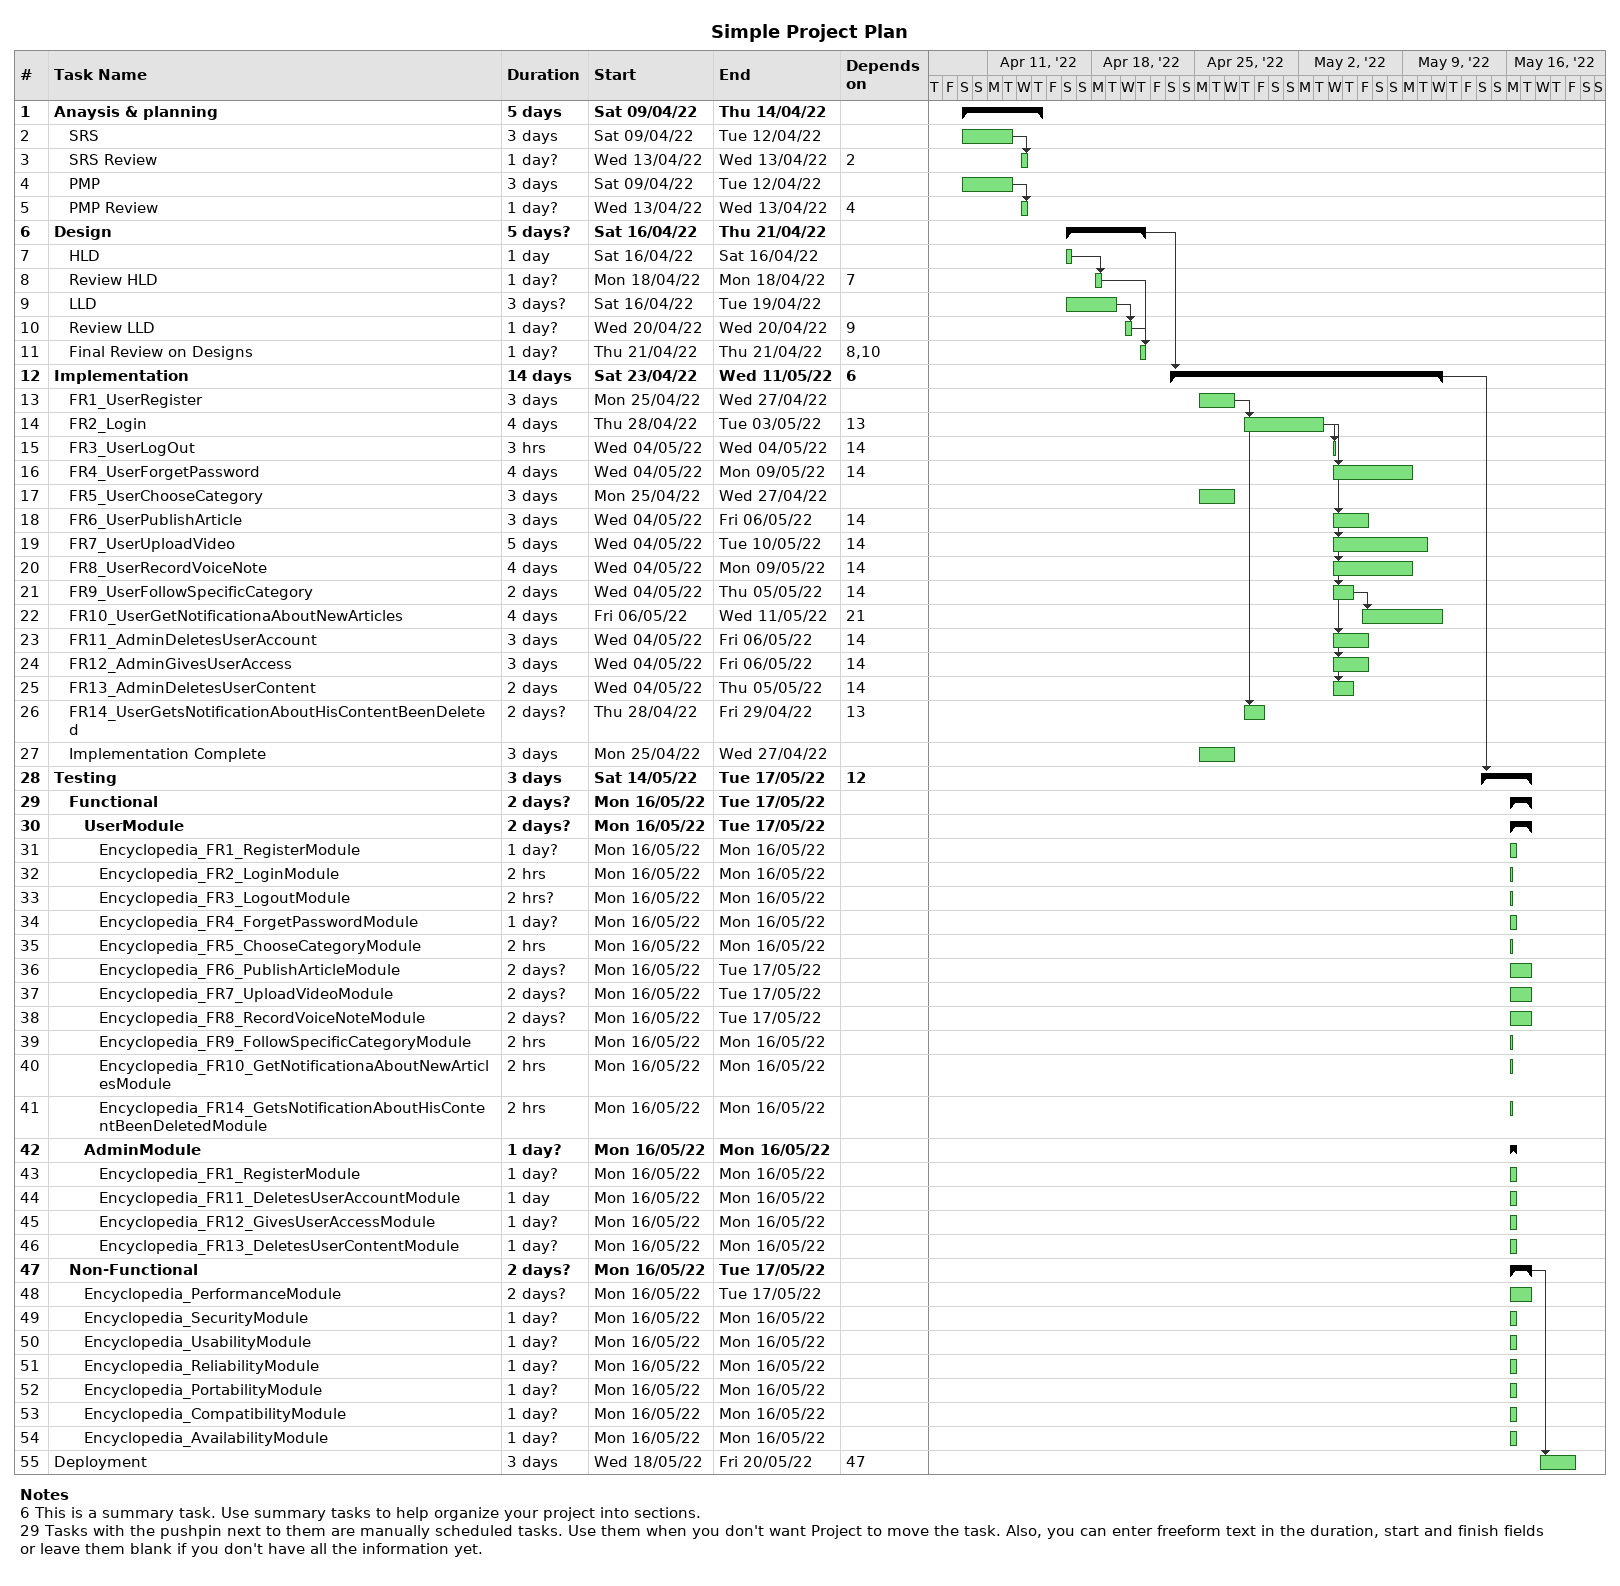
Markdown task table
Simple Project Plan

| ID | Level | Task | Duration | Start | Finish | Predecessors |
|---|---|---|---|---|---|---|
| 1 | 1 | **Anaysis & planning** | 5d | 2022-04-09 | 2022-04-14 |  |
| 2 | 2 | SRS | 3d | 2022-04-09 | 2022-04-12 |  |
| 3 | 2 | SRS Review | 1d? | 2022-04-13 | 2022-04-13 | 2 |
| 4 | 2 | PMP | 3d | 2022-04-09 | 2022-04-12 |  |
| 5 | 2 | PMP Review | 1d? | 2022-04-13 | 2022-04-13 | 4 |
| 6 | 1 | **Design** | 5d? | 2022-04-16 | 2022-04-21 |  |
| 7 | 2 | HLD | 1d | 2022-04-16 | 2022-04-16 |  |
| 8 | 2 | Review HLD | 1d? | 2022-04-18 | 2022-04-18 | 7 |
| 9 | 2 | LLD | 3d? | 2022-04-16 | 2022-04-19 |  |
| 10 | 2 | Review LLD | 1d? | 2022-04-20 | 2022-04-20 | 9 |
| 11 | 2 | Final Review on Designs | 1d? | 2022-04-21 | 2022-04-21 | 8, 10 |
| 12 | 1 | **Implementation** | 14d | 2022-04-23 | 2022-05-11 | 6 |
| 13 | 2 | FR1_UserRegister | 3d | 2022-04-25 | 2022-04-27 |  |
| 14 | 2 | FR2_Login | 4d | 2022-04-28 | 2022-05-03 | 13 |
| 15 | 2 | FR3_UserLogOut | 3h | 2022-05-04 | 2022-05-04 | 14 |
| 16 | 2 | FR4_UserForgetPassword | 4d | 2022-05-04 | 2022-05-09 | 14 |
| 17 | 2 | FR5_UserChooseCategory | 3d | 2022-04-25 | 2022-04-27 |  |
| 18 | 2 | FR6_UserPublishArticle | 3d | 2022-05-04 | 2022-05-06 | 14 |
| 19 | 2 | FR7_UserUploadVideo | 5d | 2022-05-04 | 2022-05-10 | 14 |
| 20 | 2 | FR8_UserRecordVoiceNote | 4d | 2022-05-04 | 2022-05-09 | 14 |
| 21 | 2 | FR9_UserFollowSpecificCategory | 2d | 2022-05-04 | 2022-05-05 | 14 |
| 22 | 2 | FR10_UserGetNotificationaAboutNewArticles | 4d | 2022-05-06 | 2022-05-11 | 21 |
| 23 | 2 | FR11_AdminDeletesUserAccount | 3d | 2022-05-04 | 2022-05-06 | 14 |
| 24 | 2 | FR12_AdminGivesUserAccess | 3d | 2022-05-04 | 2022-05-06 | 14 |
| 25 | 2 | FR13_AdminDeletesUserContent | 2d | 2022-05-04 | 2022-05-05 | 14 |
| 26 | 2 | FR14_UserGetsNotificationAboutHisContentBeenDeleted | 2d? | 2022-04-28 | 2022-04-29 | 13 |
| 27 | 2 | Implementation Complete | 3d | 2022-04-25 | 2022-04-27 |  |
| 28 | 1 | **Testing** | 3d | 2022-05-14 | 2022-05-17 | 12 |
| 29 | 2 | **Functional** | 2d? | 2022-05-16 | 2022-05-17 |  |
| 30 | 3 | **UserModule** | 2d? | 2022-05-16 | 2022-05-17 |  |
| 31 | 4 | Encyclopedia_FR1_RegisterModule | 1d? | 2022-05-16 | 2022-05-16 |  |
| 32 | 4 | Encyclopedia_FR2_LoginModule | 2h | 2022-05-16 | 2022-05-16 |  |
| 33 | 4 | Encyclopedia_FR3_LogoutModule | 2h? | 2022-05-16 | 2022-05-16 |  |
| 34 | 4 | Encyclopedia_FR4_ForgetPasswordModule | 1d? | 2022-05-16 | 2022-05-16 |  |
| 35 | 4 | Encyclopedia_FR5_ChooseCategoryModule | 2h | 2022-05-16 | 2022-05-16 |  |
| 36 | 4 | Encyclopedia_FR6_PublishArticleModule | 2d? | 2022-05-16 | 2022-05-17 |  |
| 37 | 4 | Encyclopedia_FR7_UploadVideoModule | 2d? | 2022-05-16 | 2022-05-17 |  |
| 38 | 4 | Encyclopedia_FR8_RecordVoiceNoteModule | 2d? | 2022-05-16 | 2022-05-17 |  |
| 39 | 4 | Encyclopedia_FR9_FollowSpecificCategoryModule | 2h | 2022-05-16 | 2022-05-16 |  |
| 40 | 4 | Encyclopedia_FR10_GetNotificationaAboutNewArticlesModule | 2h | 2022-05-16 | 2022-05-16 |  |
| 41 | 4 | Encyclopedia_FR14_GetsNotificationAboutHisContentBeenDeletedModule | 2h | 2022-05-16 | 2022-05-16 |  |
| 42 | 3 | **AdminModule** | 1d? | 2022-05-16 | 2022-05-16 |  |
| 43 | 4 | Encyclopedia_FR1_RegisterModule | 1d? | 2022-05-16 | 2022-05-16 |  |
| 44 | 4 | Encyclopedia_FR11_DeletesUserAccountModule | 1d | 2022-05-16 | 2022-05-16 |  |
| 45 | 4 | Encyclopedia_FR12_GivesUserAccessModule | 1d? | 2022-05-16 | 2022-05-16 |  |
| 46 | 4 | Encyclopedia_FR13_DeletesUserContentModule | 1d? | 2022-05-16 | 2022-05-16 |  |
| 47 | 2 | **Non-Functional** | 2d? | 2022-05-16 | 2022-05-17 |  |
| 48 | 3 | Encyclopedia_PerformanceModule | 2d? | 2022-05-16 | 2022-05-17 |  |
| 49 | 3 | Encyclopedia_SecurityModule | 1d? | 2022-05-16 | 2022-05-16 |  |
| 50 | 3 | Encyclopedia_UsabilityModule | 1d? | 2022-05-16 | 2022-05-16 |  |
| 51 | 3 | Encyclopedia_ReliabilityModule | 1d? | 2022-05-16 | 2022-05-16 |  |
| 52 | 3 | Encyclopedia_PortabilityModule | 1d? | 2022-05-16 | 2022-05-16 |  |
| 53 | 3 | Encyclopedia_CompatibilityModule | 1d? | 2022-05-16 | 2022-05-16 |  |
| 54 | 3 | Encyclopedia_AvailabilityModule | 1d? | 2022-05-16 | 2022-05-16 |  |
| 55 | 1 | Deployment | 3d | 2022-05-18 | 2022-05-20 | 47 |

Notes
- 6: This is a summary task. Use summary tasks to help organize your project into sections.
- 29: Tasks with the pushpin next to them are manually scheduled tasks. Use them when you don't want Project to move the task. Also, you can enter freeform text in the duration, start and finish fields or leave them blank if you don't have all the information yet.
